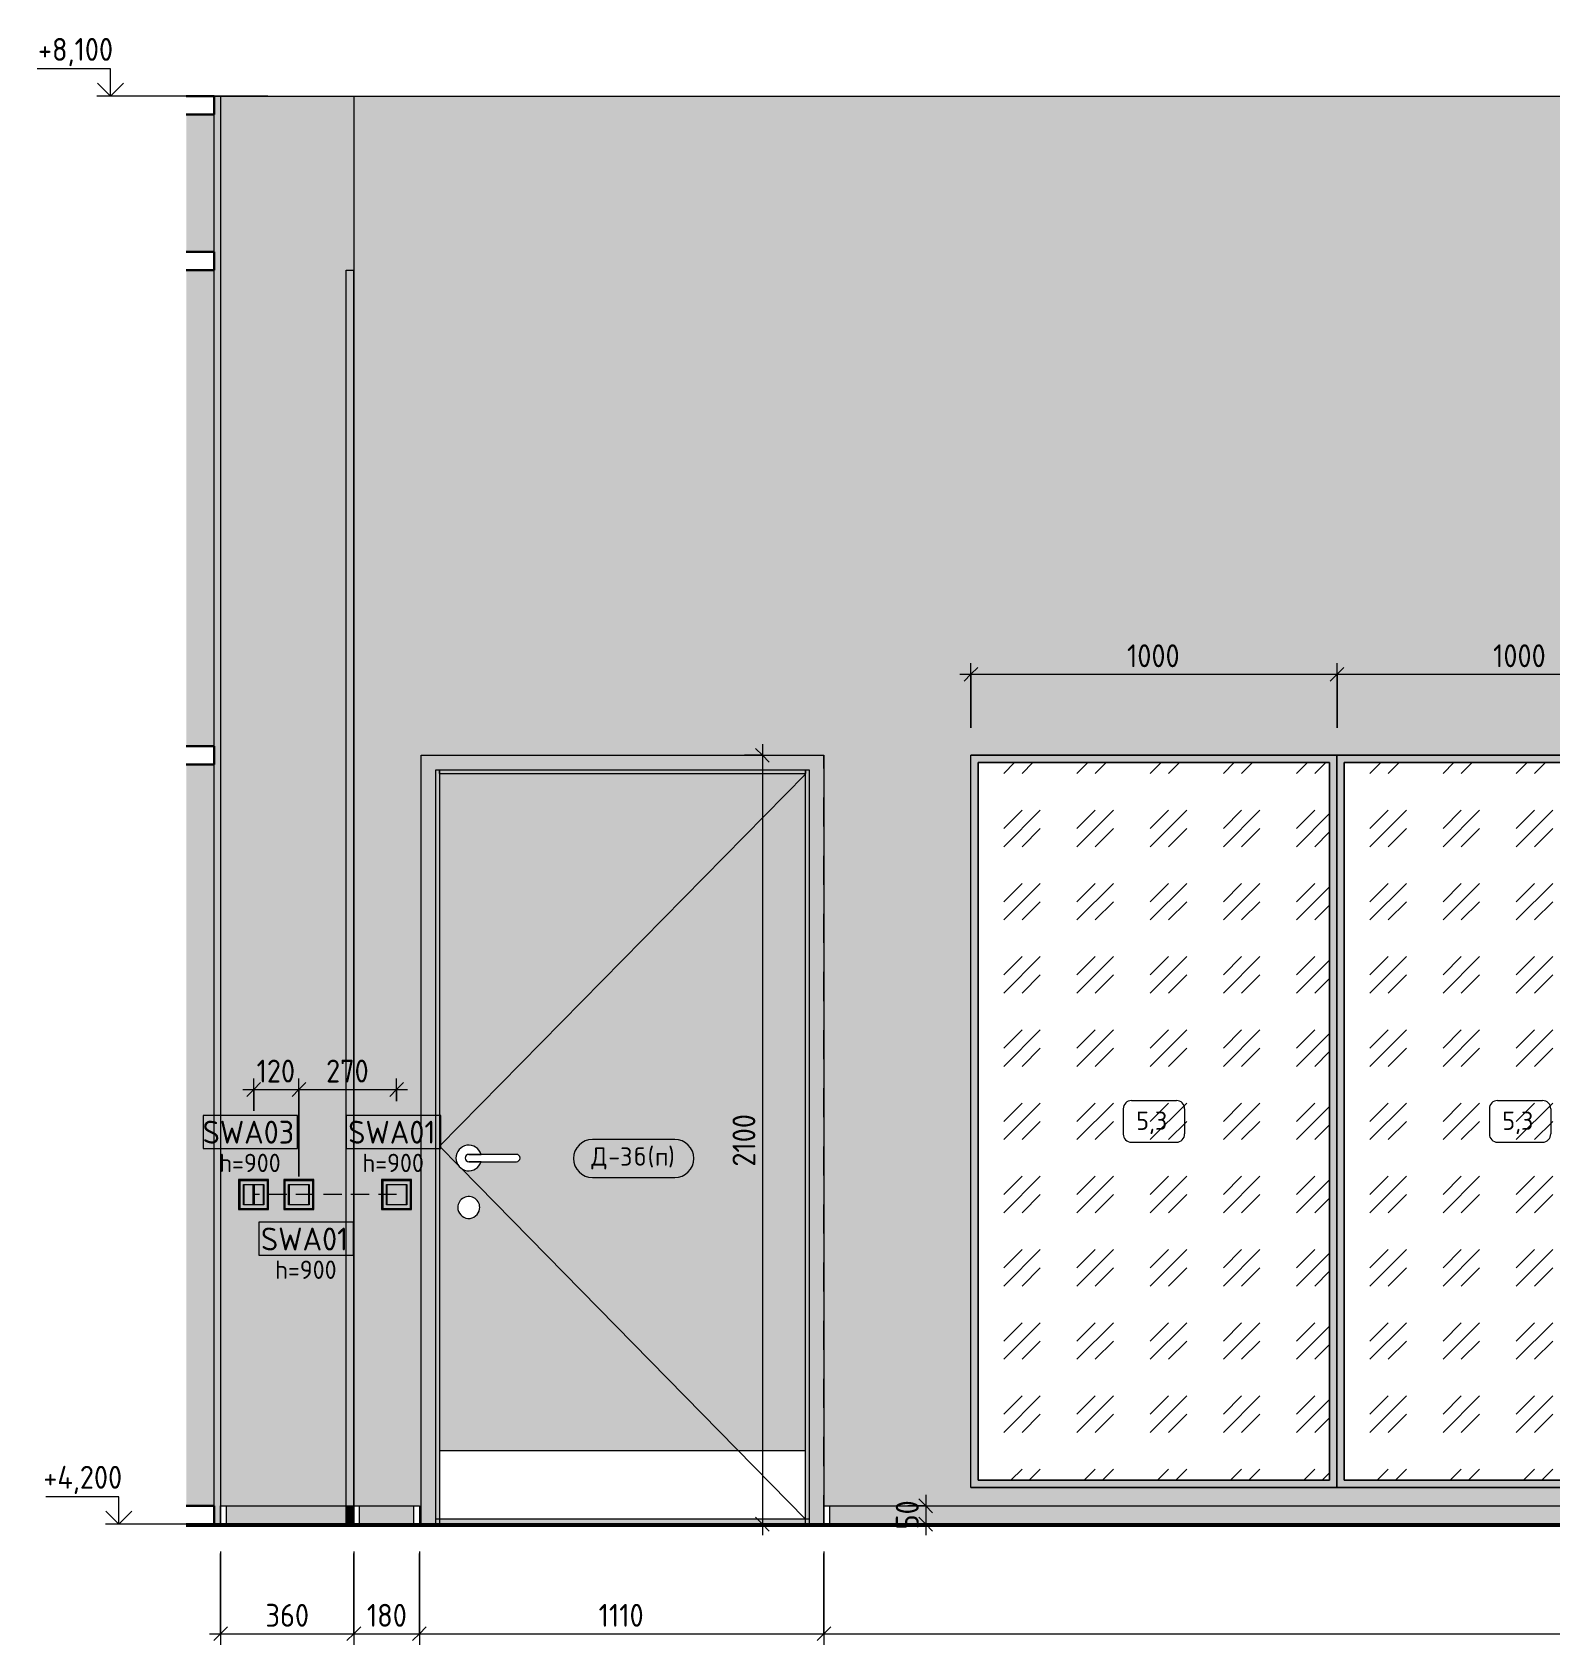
# Model space of a CAD drawing. Header units: millimetres. Extents: x 98018 to 155899, y -1987 to 21700.
# Drawn here: x 143512 to 147660, y 3871 to 8275 of the extents above; entities that cross this region are included whole.
import ezdxf

# ---------------------------------------------------------------- set-up
doc = ezdxf.new("R2010")
doc.units = ezdxf.units.MM
doc.linetypes.add('ADSK_Штрих_ш2 п1', pattern=[75, 50, -25])
doc.linetypes.add('Штрих', pattern=[158.75, 79.375, -79.375])
for name, color, linetype, lineweight in [('A-ANNO-DIMS', 7, 'Continuous', 9), ('A-ANNO-DIMS-25', 7, 'Continuous', 9), ('A-DOOR', 7, 'Continuous', 9), ('A-DOOR-3', 7, 'Штрих', 9), ('A-DOOR-FRAM-1', 7, 'Continuous', 9), ('A-DOOR-IDEN', 7, 'Continuous', 9), ('A-FLOR', 7, 'Continuous', 9), ('A-GENM', 7, 'Continuous', 9), ('A-GLAZ-CWMG', 7, 'Continuous', 9), ('A-GLAZ-CWMG-2', 7, 'Continuous', 30), ('A-WALL-PATT', 7, 'Continuous', 9), ('E-ELEC-FIXT-IDEN', 7, 'Continuous', 9), ('G-ANNO-DIMS', 7, 'Continuous', 9), ('G-ANNO-DIMS-1', 7, 'Continuous', 20), ('I-FURN', 7, 'Continuous', 9), ('I-FURN-IDEN', 7, 'Continuous', 9), ('I-WALL', 7, 'Continuous', 9), ('S-COLS', 7, 'Continuous', 9), ('Электрические приборы', 7, 'Continuous', 9)]:
    doc.layers.add(name, color=color, linetype=linetype, lineweight=lineweight)
for name, color, linetype, lineweight, true_color in [('A-DETL-1', 9, 'ADSK_Штрих_ш2 п1', 9, 0x808080), ('A-FLOR-FNSH-2', 7, 'Continuous', 30, 0x3c3c3c), ('I-FURN-11', 7, 'Continuous', 9, 0xa1a1a1), ('I-FURN-12', 7, 'Continuous', 9, 0x949494), ('I-FURN-13', 7, 'Continuous', 9, 0x757575), ('I-FURN-4', 7, 'Continuous', 9, 0xc0c0c0)]:
    doc.layers.add(name, color=color, linetype=linetype, lineweight=lineweight, true_color=true_color)
doc.layers.add('I-FURN-10', color=7, linetype='Continuous', lineweight=9, true_color=0x303030, transparency=0.7)
doc.layers.add('I-FURN-3', color=7, linetype='Continuous', lineweight=9, true_color=0xfbfbfb, transparency=0.7)
doc.styles.add('GOST Common_1', font='GOST_Common.ttf', dxfattribs={"height": 50})
doc.styles.add('GOST Common_3', font='GOST_Common.ttf', dxfattribs={"height": 62.5})
doc.styles.add('ISOCPEUR_1', font='isocpeur.ttf', dxfattribs={"width": 0.9, "height": 62.5})
doc.dimstyles.new('ISO-2_5_0_9К_БОЛЬШОЙ_1', dxfattribs={"dimscale": 304.8, "dimtxt": 62.248823, "dimasz": 0.123031, "dimexe": 0.098425, "dimexo": 0.246063, "dimgap": 0, "dimtad": 1, "dimdec": 0, "dimrnd": 10, "dimzin": 0, "dimdsep": 46, "dimtxsty": 'ISOCPEUR_1', "dimblk1": 'OBLIQUE', "dimblk2": 'OBLIQUE', "dimsah": 1, "dimcen": 0.09, "dimdle": 0.098425, "dimazin": 0, "dimtfac": 1, "dimtdec": 4, "dimtix": 1, "dimtmove": 0, "dimatfit": 3, "dimfxl": 1, "dimtvp": 1, "dimtolj": 1, "dimtzin": 0, "dimarcsym": 2})

# ---------------------------------------------------------------- blocks, each defined once
blk = doc.blocks.new('110_Дверь_СКБ_1Ст_Внутренняя1 - Д-3б_п_ 1100x2100h_много всего 2-32816779-Развертка 2_49-4')
at = {"layer": 'A-DOOR'}
h = blk.add_hatch(color=256, dxfattribs=at)
h.paths.add_polyline_path([(14155, 4400), (15155, 4400), (15155, 6250), (14155, 6250), (14155, 4438.6)])
h.paths.add_polyline_path([(14232.9, 5035.1), (14225.5, 5036.5), (14218.8, 5039.8), (14213, 5044.6), (14208.7, 5050.6), (14205.9, 5057.6), (14205, 5065), (14206, 5072.5), (14208.7, 5079.5), (14213.2, 5085.6), (14219.1, 5090.4), (14225.9, 5093.6), (14233.4, 5095), (14240.9, 5094.4), (14248.1, 5092), (14254.4, 5087.9), (14259.5, 5082.3), (14263, 5075.6), (14264.8, 5068.3), (14264.7, 5060.7), (14262.7, 5053.5), (14259, 5047), (14253.8, 5041.6), (14247.5, 5037.7), (14240.3, 5035.5)])
h.paths.add_polyline_path([(14234.5, 5165), (14225.5, 5166.3), (14217.2, 5169.9), (14210.1, 5175.4), (14204.6, 5182.7), (14201.2, 5191), (14200, 5200), (14201.2, 5209), (14204.6, 5217.3), (14210.1, 5224.6), (14217.2, 5230.1), (14225.5, 5233.7), (14235, 5234.9), (14243.5, 5234), (14251.9, 5230.7), (14259.2, 5225.3), (14264.9, 5218.3), (14268.5, 5210), (14365, 5210), (14367.6, 5209.7), (14370, 5208.7), (14372.1, 5207.1), (14373.7, 5205), (14374.7, 5202.6), (14375, 5200), (14374.7, 5197.4), (14373.7, 5195), (14372.1, 5192.9), (14370, 5191.3), (14367.6, 5190.3), (14365, 5190), (14268.5, 5190), (14264.9, 5181.7), (14259.2, 5174.7), (14251.9, 5169.3), (14243.5, 5166), (14235, 5165.1)])
at = {"layer": 'A-DOOR-FRAM-1'}
for points in [[(14105, 4200), (14145, 4200), (14145, 6260), (15165, 6260), (15165, 4200), (15205, 4200), (15205, 6300), (14105, 6300), (14105, 4205.5)], [(14155, 4200), (14155, 6260), (14145, 6260), (14145, 4200)], [(15050.9, 6250), (15155, 6250), (15155, 6260), (14155, 6260), (14155, 6250), (14423.9, 6250)], [(15165, 4200), (15165, 6260), (15155, 6260), (15155, 4200)], [(14240, 4200), (15155, 4200), (15155, 4214), (14155, 4214), (14155, 4200), (14183.7, 4200)]]:
    blk.add_hatch(color=256, dxfattribs=at).paths.add_polyline_path(points)
at = {"layer": 'A-DOOR'}
for p, q in [((15155, 6248.6), (14155, 5232)), ((14155, 5232), (14208.4, 5177.6)), ((14365, 5210), (14235, 5210)), ((14235, 5210), (14268.5, 5210)), ((14212.2, 5173.8), (15155, 4214)), ((14235, 5190), (14365, 5190)), ((14268.5, 5190), (14235, 5190)), ((15155, 4400), (14155, 4400))]:
    blk.add_line(p, q, dxfattribs=at)
for centre, radius, start, end in [((14235, 5200), 35, 16.6015, 180), ((14235, 5200), 35, 180, 343.3985), ((14235, 5200), 10, 90, 270), ((14235, 5200), 10, 90, 270), ((14365, 5200), 10, 270, 90), ((14235, 5065), 30, 351.8301, 180), ((14235, 5065), 30, 180, 351.8301)]:
    blk.add_arc(centre, radius, start, end, dxfattribs=at)
at = {"layer": 'A-DOOR-3'}
for p, q in [((14105, 6300), (15205, 6300)), ((14105, 4200), (14105, 6300)), ((14105, 6300), (15205, 6300)), ((14105, 4200), (14105, 6300)), ((15205, 4200), (15205, 6300)), ((15205, 4200), (15205, 6300))]:
    blk.add_line(p, q, dxfattribs=at)
at = {"layer": 'A-DOOR-FRAM-1'}
for p, q in [((14145, 4200), (14145, 6260)), ((14145, 6260), (15165, 6260)), ((14155, 6250), (14155, 6260)), ((14155, 6260), (14155, 4200)), ((15155, 6260), (15155, 6250)), ((15155, 4200), (15155, 6260)), ((15165, 6260), (15165, 4200)), ((14155, 6250), (15155, 6250)), ((15165, 4214), (14145, 4214))]:
    blk.add_line(p, q, dxfattribs=at)
blk = doc.blocks.new('Зеркало обычное - 5_3-32858950-Развертка 2_49-4')
at = {"layer": 'I-FURN'}
h = blk.add_hatch(dxfattribs=at)
h.set_pattern_fill('FP_25', color=256, style=0, pattern_type=2)
h.set_pattern_definition([(45, (16766.22, 4250), (-199.9995, 0), [141.421, -141.421]), (45, (16816.22, 4250), (-199.9995, 0), [70.711, -212.132]), (45, (16766.22, 4300), (-199.9995, 0), [70.711, -212.132])])
h.paths.add_polyline_path([(16345.7, 4320), (16586.6, 4320), (16586.6, 6280), (15626.6, 6280), (15626.6, 4320)])
at = {"layer": 'I-FURN-10'}
h = blk.add_hatch(color=256, dxfattribs=at)
h.paths.add_polyline_path([(15606.6, 4300), (16606.6, 4300), (16606.6, 6300), (15606.6, 6300), (15606.6, 4320)])
h.paths.add_polyline_path([(16345.7, 4320), (15626.6, 4320), (15626.6, 6280), (16586.6, 6280), (16586.6, 4320)])
at = {"layer": 'I-FURN-11'}
for p, q in [((16586.6, 6280), (15626.6, 6280)), ((15626.6, 4320), (15626.6, 6280)), ((16586.6, 6280), (15626.6, 6280)), ((15626.6, 6280), (15626.6, 4320)), ((16586.6, 6280), (16586.6, 4320)), ((16586.6, 4320), (16586.6, 6280)), ((15626.6, 4320), (16586.6, 4320)), ((15626.6, 4320), (16586.6, 4320))]:
    blk.add_line(p, q, dxfattribs=at)
at = {"layer": 'I-FURN-12'}
for p, q in [((16606.6, 6300), (15606.6, 6300)), ((15606.6, 4300), (15606.6, 6300)), ((15606.6, 4300), (16606.6, 4300))]:
    blk.add_line(p, q, dxfattribs=at)
at = {"layer": 'I-FURN-13'}
blk.add_line((16606.6, 6300), (16606.6, 4300), dxfattribs=at)
at = {"layer": 'I-FURN-4'}
for p, q in [((15606.6, 6300), (16606.6, 6300)), ((15606.6, 4300), (15606.6, 6300)), ((16606.6, 4300), (16606.6, 6300)), ((15626.6, 6280), (16586.6, 6280)), ((15626.6, 4320), (15626.6, 6280)), ((15626.6, 6280), (16586.6, 6280)), ((15626.6, 4320), (15626.6, 6280)), ((16586.6, 4320), (16586.6, 6280)), ((16586.6, 6280), (16586.6, 4320)), ((16586.6, 4320), (15626.6, 4320)), ((16586.6, 4320), (15626.6, 4320)), ((16606.6, 4300), (15606.6, 4300))]:
    blk.add_line(p, q, dxfattribs=at)
blk = doc.blocks.new('Зеркало обычное - 5_3-V61-Развертка 2_49-4')
at = {"layer": 'I-FURN'}
h = blk.add_hatch(dxfattribs=at)
h.set_pattern_fill('FP_26', color=256, style=0, pattern_type=2)
h.set_pattern_definition([(45, (17766.22, 4250), (-199.9995, 0), [141.421, -141.421]), (45, (17816.22, 4250), (-199.9995, 0), [70.711, -212.132]), (45, (17766.22, 4300), (-199.9995, 0), [70.711, -212.132])])
h.paths.add_polyline_path([(17306.6, 4320), (17586.6, 4320), (17586.6, 6280), (16626.6, 6280), (16626.6, 4320)])
at = {"layer": 'I-FURN-10'}
h = blk.add_hatch(color=256, dxfattribs=at)
h.paths.add_polyline_path([(17586.6, 4300), (17606.6, 4300), (17606.6, 6300), (16606.6, 6300), (16606.6, 4300), (17306.6, 4300)])
h.paths.add_polyline_path([(16626.6, 4320), (16626.6, 6280), (17586.6, 6280), (17586.6, 4320), (17306.6, 4320)])
at = {"layer": 'I-FURN-11'}
for p, q in [((17586.6, 6280), (16626.6, 6280)), ((16626.6, 4320), (16626.6, 6280)), ((17586.6, 6280), (16626.6, 6280)), ((16626.6, 6280), (16626.6, 4320)), ((17586.6, 6280), (17586.6, 4320)), ((17586.6, 4320), (17586.6, 6280)), ((16626.6, 4320), (17586.6, 4320)), ((16626.6, 4320), (17586.6, 4320))]:
    blk.add_line(p, q, dxfattribs=at)
at = {"layer": 'I-FURN-12'}
for p, q in [((17606.6, 6300), (16606.6, 6300)), ((16606.6, 4300), (17606.6, 4300))]:
    blk.add_line(p, q, dxfattribs=at)
at = {"layer": 'I-FURN-13'}
for p, q in [((16606.6, 4300), (16606.6, 6300)), ((17606.6, 6300), (17606.6, 4300))]:
    blk.add_line(p, q, dxfattribs=at)
at = {"layer": 'I-FURN-4'}
for p, q in [((16606.6, 6300), (17606.6, 6300)), ((16606.6, 4300), (16606.6, 6300)), ((17606.6, 4300), (17606.6, 6300)), ((16626.6, 6280), (17586.6, 6280)), ((16626.6, 4320), (16626.6, 6280)), ((16626.6, 6280), (17586.6, 6280)), ((16626.6, 4320), (16626.6, 6280)), ((17586.6, 4320), (17586.6, 6280)), ((17586.6, 6280), (17586.6, 4320)), ((17586.6, 4320), (16626.6, 4320)), ((17586.6, 4320), (16626.6, 4320)), ((17606.6, 4300), (16606.6, 4300))]:
    blk.add_line(p, q, dxfattribs=at)
blk = doc.blocks.new('Плинтус - Плинтус светлый _сад_-32863608-Развертка 2_49-4')
at = {"layer": 'A-GENM'}
blk.add_hatch(color=256, dxfattribs=at).paths.add_polyline_path([(13703.3, 4200), (13900, 4200), (13900, 4250), (13572, 4250), (13572, 4200)])
for p, q in [((13557, 4200), (13557, 4250)), ((13557, 4250), (13572, 4250)), ((13572, 4250), (13900, 4250)), ((13572, 4250), (13572, 4200)), ((13900, 4250), (13906, 4250)), ((13906, 4250), (13920, 4250)), ((13906, 4200), (13906, 4250)), ((13920, 4250), (13921, 4250)), ((13921, 4250), (13921, 4200)), ((13900, 4200), (13823.4, 4200)), ((13906, 4200), (13900, 4200)), ((13920, 4200), (13906, 4200)), ((13921, 4200), (13920, 4200))]:
    blk.add_line(p, q, dxfattribs=at)
blk = doc.blocks.new('Плинтус - Плинтус светлый _сад_-32863604-Развертка 2_49-4')
at = {"layer": 'A-GENM'}
for p, q in [((13921, 4200), (13921, 4250)), ((13921, 4250), (13936, 4250)), ((13936, 4250), (13936, 4200))]:
    blk.add_line(p, q, dxfattribs=at)
blk = doc.blocks.new('Плинтус - Плинтус светлый _сад_-32863606-Развертка 2_49-4')
at = {"layer": 'A-GENM'}
blk.add_hatch(color=256, dxfattribs=at).paths.add_polyline_path([(14080, 4200), (14085, 4200), (14085, 4250), (13936, 4250), (13936, 4200), (14063.6, 4200)])
for p, q in [((13936, 4250), (14085, 4250)), ((14085, 4250), (14100, 4250)), ((14085, 4200), (14085, 4250)), ((14100, 4250), (14100, 4200))]:
    blk.add_line(p, q, dxfattribs=at)
blk = doc.blocks.new('Плинтус - Плинтус светлый _сад_-32863602-Развертка 2_49-4')
at = {"layer": 'A-GENM'}
blk.add_hatch(color=256, dxfattribs=at).paths.add_polyline_path([(17770, 4200), (20739, 4200), (20739, 4250), (15220, 4250), (15220, 4200), (17751, 4200)])
for p, q in [((15205, 4200), (15205, 4250)), ((15205, 4250), (15220, 4250)), ((15220, 4250), (20739, 4250)), ((15220, 4250), (15220, 4200))]:
    blk.add_line(p, q, dxfattribs=at)
blk = doc.blocks.new('Switch1 - Svitch х1-27451173-Развертка 2_49-4')
at = {"layer": 'Электрические приборы'}
h = blk.add_hatch(color=256, dxfattribs=at)
h.paths.add_polyline_path([(14079, 5059), (14079, 5141), (13997, 5141), (13997, 5059), (14076, 5059)])
h.paths.add_polyline_path([(14010, 5060), (13998, 5060), (13998, 5140), (14078, 5140), (14078, 5060), (14011, 5060)])
h = blk.add_hatch(color=256, dxfattribs=at)
h.paths.add_polyline_path([(14076, 5062), (14076, 5138), (14000, 5138), (14000, 5062), (14066, 5062)])
h.paths.add_polyline_path([(14010, 5072), (14010, 5128), (14066, 5128), (14066, 5072), (14011, 5072)])
h.paths.add_polyline_path([(14063.6, 5073), (14065, 5073), (14065, 5127), (14011, 5127), (14011, 5073)])
for p, q in [((14079, 5141), (13997, 5141)), ((13997, 5141), (13997, 5059)), ((13998, 5060), (13998, 5140)), ((13998, 5140), (14078, 5140)), ((14076, 5138), (14000, 5138)), ((14000, 5138), (14000, 5062)), ((14010, 5072), (14010, 5128)), ((14010, 5128), (14066, 5128)), ((14065, 5127), (14011, 5127)), ((14011, 5127), (14011, 5073)), ((14065, 5073), (14065, 5127)), ((14066, 5128), (14066, 5072)), ((14076, 5062), (14076, 5138)), ((14078, 5140), (14078, 5060)), ((14079, 5059), (14079, 5141)), ((14066, 5072), (14010, 5072)), ((14011, 5073), (14065, 5073)), ((13997, 5059), (14079, 5059)), ((14078, 5060), (13998, 5060)), ((14000, 5062), (14076, 5062))]:
    blk.add_line(p, q, dxfattribs=at)
blk = doc.blocks.new('Switch1 - Svitch х2-27451159-Развертка 2_49-4')
at = {"layer": 'Электрические приборы'}
h = blk.add_hatch(color=256, dxfattribs=at)
h.paths.add_polyline_path([(13688.4, 5059), (13688.4, 5141), (13606.4, 5141), (13606.4, 5059), (13685.4, 5059)])
h.paths.add_polyline_path([(13674.4, 5060), (13607.4, 5060), (13607.4, 5140), (13687.4, 5140), (13687.4, 5060), (13675.4, 5060)])
h = blk.add_hatch(color=256, dxfattribs=at)
h.paths.add_polyline_path([(13620.4, 5062), (13685.4, 5062), (13619.4, 5072), (13619.4, 5128), (13685.4, 5138), (13609.4, 5138), (13609.4, 5062)])
h.paths.add_polyline_path([(13620.4, 5073), (13674.4, 5073), (13674.4, 5127), (13620.4, 5127)])
blk.add_hatch(color=256, dxfattribs=at).paths.add_polyline_path([(13685.4, 5062), (13685.4, 5138), (13620.4, 5128), (13675.4, 5128), (13675.4, 5072), (13620.4, 5071.8), (13675.4, 5063.5)])
for p, q in [((13688.4, 5141), (13606.4, 5141)), ((13606.4, 5141), (13606.4, 5059)), ((13607.4, 5060), (13607.4, 5140)), ((13607.4, 5140), (13687.4, 5140)), ((13685.4, 5138), (13609.4, 5138)), ((13609.4, 5138), (13609.4, 5062)), ((13685.4, 5138), (13609.4, 5138)), ((13609.4, 5138), (13609.4, 5062)), ((13619.4, 5072), (13619.4, 5128)), ((13619.4, 5128), (13675.4, 5128)), ((13619.4, 5072), (13619.4, 5128)), ((13619.4, 5128), (13675.4, 5128)), ((13646.4, 5127), (13620.4, 5127)), ((13620.4, 5127), (13620.4, 5073)), ((13674.4, 5127), (13620.4, 5127)), ((13620.4, 5127), (13620.4, 5073)), ((13646.4, 5073), (13646.4, 5127)), ((13648.4, 5127), (13648.4, 5073)), ((13674.4, 5127), (13648.4, 5127)), ((13674.4, 5073), (13674.4, 5127)), ((13674.4, 5073), (13674.4, 5127)), ((13675.4, 5128), (13675.4, 5072)), ((13675.4, 5128), (13675.4, 5072)), ((13685.4, 5062), (13685.4, 5138)), ((13685.4, 5062), (13685.4, 5138)), ((13687.4, 5140), (13687.4, 5060)), ((13688.4, 5059), (13688.4, 5141)), ((13675.4, 5072), (13619.4, 5072)), ((13675.4, 5072), (13619.4, 5072)), ((13620.4, 5073), (13646.4, 5073)), ((13620.4, 5073), (13674.4, 5073)), ((13648.4, 5073), (13674.4, 5073)), ((13606.4, 5059), (13688.4, 5059)), ((13687.4, 5060), (13607.4, 5060)), ((13609.4, 5062), (13685.4, 5062)), ((13609.4, 5062), (13685.4, 5062))]:
    blk.add_line(p, q, dxfattribs=at)
blk = doc.blocks.new('Мебель_универсальная - Штора-32477110-Развертка 2_49-4')
at = {"layer": 'I-FURN-3'}
for points in [[(13920, 4250), (13920, 7625), (13900, 7625), (13900, 4250), (13906, 4250)], [(13906, 4200), (13906, 4250), (13900, 4250), (13900, 4200)], [(13920, 4200), (13920, 4250), (13906, 4250), (13906, 4200)]]:
    blk.add_hatch(color=256, dxfattribs=at).paths.add_polyline_path(points)
at = {"layer": 'I-FURN-4'}
for p, q in [((13900, 7625), (13920, 7625)), ((13900, 4200), (13900, 7625)), ((13920, 7625), (13920, 4200)), ((13920, 4200), (13900, 4200))]:
    blk.add_line(p, q, dxfattribs=at)
blk = doc.blocks.new('Прямоугольный импост - Импост структурный с накладкой - 160мм Темный-32426299-Развертка 2_49-4')
at = {"layer": 'A-GLAZ-CWMG'}
blk.add_hatch(color=256, dxfattribs=at).paths.add_polyline_path([(13540, 7675), (13540, 8050), (13463.1, 8050), (13463.1, 7675)])
blk.add_line((13540, 7675), (13540, 8050), dxfattribs=at)
blk = doc.blocks.new('Прямоугольный импост - Импост структурный с накладкой - 160мм Темный-30755595-Развертка 2_49-4')
at = {"layer": 'A-GLAZ-CWMG'}
blk.add_hatch(color=256, dxfattribs=at).paths.add_polyline_path([(13540, 4250), (13540, 6275), (13463.1, 6275), (13463.1, 4250)])
blk.add_line((13540, 4250), (13540, 6275), dxfattribs=at)
blk = doc.blocks.new('Прямоугольный импост - Импост структурный с накладкой - 160мм Темный-32426408-Развертка 2_49-4')
at = {"layer": 'A-GLAZ-CWMG'}
blk.add_hatch(color=256, dxfattribs=at).paths.add_polyline_path([(13463.1, 6325), (13540, 6325), (13540, 7625), (13463.1, 7625), (13463.1, 6635.6)])
blk.add_line((13540, 6325), (13540, 7625), dxfattribs=at)
blk = doc.blocks.new('Прямоугольный импост - Импост структурный с накладкой - 160мм Темный-32427024-Развертка 2_49-4')
at = {"layer": 'A-GLAZ-CWMG-2'}
for p, q in [((13540, 7675), (13463.1, 7675)), ((13540, 7625), (13540, 7675)), ((13463.1, 7625), (13540, 7625))]:
    blk.add_line(p, q, dxfattribs=at)
blk = doc.blocks.new('Прямоугольный импост - Импост структурный с накладкой - 160мм Темный-32427025-Развертка 2_49-4')
at = {"layer": 'A-GLAZ-CWMG-2'}
for p, q in [((13540, 4250), (13463.1, 4250)), ((13540, 4200), (13540, 4250)), ((13463.1, 4200), (13540, 4200))]:
    blk.add_line(p, q, dxfattribs=at)
blk = doc.blocks.new('Прямоугольный импост - Импост структурный с накладкой - 160мм Темный-32427026-Развертка 2_49-4')
at = {"layer": 'A-GLAZ-CWMG-2'}
for p, q in [((13540, 8100), (13463.1, 8100)), ((13540, 8050), (13540, 8100)), ((13463.1, 8050), (13540, 8050))]:
    blk.add_line(p, q, dxfattribs=at)
blk = doc.blocks.new('Высотные отметки - Стрелка_Верх-17668718-Развертка 2_49-4')
at = {"layer": 'G-ANNO-DIMS'}
for p, q in [((13256.5, 8175), (13056.5, 8175)), ((13256.5, 8100), (13256.5, 8175)), ((13294.5, 8100), (13219.5, 8100))]:
    blk.add_line(p, q, dxfattribs=at)
at = {"layer": 'G-ANNO-DIMS-1'}
for q in [(13221.2, 8135.4), (13291.9, 8135.4)]:
    blk.add_line((13256.5, 8100), q, dxfattribs=at)
blk = doc.blocks.new('DIMBLOCK40-Развертка 2_49-4')
at = {"layer": 'A-ANNO-DIMS-25'}
for p, q in [((144026.8, 4125), (144026.8, 3870.6)), ((144026.8, 3900.6), (144026.8, 4120)), ((144390.8, 4125), (144390.8, 3870.6)), ((144390.8, 3900.6), (144390.8, 4120)), ((143996.8, 3900.6), (144390.8, 3900.6))]:
    blk.add_line(p, q, dxfattribs=at)
at = {"layer": 'A-ANNO-DIMS-25', "lineweight": 20}
for p, q in [((144026.8, 3900.6), (144008.1, 3881.8)), ((144026.8, 3900.6), (144045.6, 3919.3)), ((144390.8, 3900.6), (144372.1, 3881.8)), ((144390.8, 3900.6), (144409.6, 3919.3))]:
    blk.add_line(p, q, dxfattribs=at)
at = {"layer": 'A-ANNO-DIMS-25', "color": 0, "insert": (144149.6, 3982.2), "char_height": 62.5, "width": 142.215, "attachment_point": 1, "line_spacing_factor": 1.149209, "style": 'ISOCPEUR_1'}
blk.add_mtext('360', dxfattribs=at)
blk = doc.blocks.new('_Oblique')
at = {"color": 0, "linetype": 'ByBlock', "lineweight": -2}
blk.add_line((-0.5, -0.5), (0.5, 0.5), dxfattribs=at)
blk = doc.blocks.new('DIMBLOCK41-Развертка 2_49-4')
at = {"layer": 'A-ANNO-DIMS-25'}
for p, q in [((144390.8, 4125), (144390.8, 3870.6)), ((144390.8, 3900.6), (144390.8, 4120)), ((144569.8, 4125), (144569.8, 3870.6)), ((144569.8, 3900.6), (144569.8, 4120)), ((144390.8, 3900.6), (144569.8, 3900.6))]:
    blk.add_line(p, q, dxfattribs=at)
at = {"layer": 'A-ANNO-DIMS-25', "lineweight": 20}
for p, q in [((144390.8, 3900.6), (144372.1, 3881.8)), ((144390.8, 3900.6), (144409.6, 3919.3)), ((144569.8, 3900.6), (144551.1, 3881.8)), ((144569.8, 3900.6), (144588.6, 3919.3))]:
    blk.add_line(p, q, dxfattribs=at)
at = {"layer": 'A-ANNO-DIMS-25', "color": 0, "insert": (144426.5, 3982.2), "char_height": 62.5, "width": 129.286, "attachment_point": 1, "line_spacing_factor": 1.149209, "style": 'ISOCPEUR_1'}
blk.add_mtext('180', dxfattribs=at)
blk = doc.blocks.new('DIMBLOCK42-Развертка 2_49-4')
at = {"layer": 'A-ANNO-DIMS-25'}
for p, q in [((144569.8, 4125), (144569.8, 3870.6)), ((144569.8, 3900.6), (144569.8, 4120)), ((145674.8, 4125), (145674.8, 3870.6)), ((145674.8, 3900.6), (145674.8, 4120)), ((144569.8, 3900.6), (145674.8, 3900.6))]:
    blk.add_line(p, q, dxfattribs=at)
at = {"layer": 'A-ANNO-DIMS-25', "lineweight": 20}
for p, q in [((144569.8, 3900.6), (144551.1, 3881.8)), ((144569.8, 3900.6), (144588.6, 3919.3)), ((145674.8, 3900.6), (145656.1, 3881.8)), ((145674.8, 3900.6), (145693.6, 3919.3))]:
    blk.add_line(p, q, dxfattribs=at)
at = {"layer": 'A-ANNO-DIMS-25', "color": 0, "insert": (145059.5, 3982.2), "char_height": 62.5, "width": 150.834, "attachment_point": 1, "line_spacing_factor": 1.149209, "style": 'ISOCPEUR_1'}
blk.add_mtext('1110', dxfattribs=at)
blk = doc.blocks.new('DIMBLOCK43-Развертка 2_49-4')
at = {"layer": 'A-ANNO-DIMS-25'}
for p, q in [((145674.8, 4125), (145674.8, 3870.6)), ((145674.8, 3900.6), (145674.8, 4120)), ((151599.8, 4125), (151599.8, 3870.6)), ((151599.8, 3900.6), (151599.8, 4120)), ((145674.8, 3900.6), (151629.8, 3900.6))]:
    blk.add_line(p, q, dxfattribs=at)
at = {"layer": 'A-ANNO-DIMS-25', "lineweight": 20}
for p, q in [((145674.8, 3900.6), (145656.1, 3881.8)), ((145674.8, 3900.6), (145693.6, 3919.3)), ((151599.8, 3900.6), (151581.1, 3881.8)), ((151599.8, 3900.6), (151618.6, 3919.3))]:
    blk.add_line(p, q, dxfattribs=at)
at = {"layer": 'A-ANNO-DIMS-25', "color": 0, "insert": (148558.3, 3982.2), "char_height": 62.5, "width": 189.619, "attachment_point": 1, "line_spacing_factor": 1.149209, "style": 'ISOCPEUR_1'}
blk.add_mtext('5930', dxfattribs=at)
blk = doc.blocks.new('DIMBLOCK44-Развертка 2_49-4')
at = {"layer": 'A-ANNO-DIMS-25'}
for p, q in [((146046.5, 6521.4), (147076.5, 6521.4)), ((146076.5, 6375), (146076.5, 6551.4)), ((146076.5, 6521.4), (146076.5, 6375)), ((147076.5, 6375), (147076.5, 6551.4)), ((147076.5, 6521.4), (147076.5, 6375))]:
    blk.add_line(p, q, dxfattribs=at)
at = {"layer": 'A-ANNO-DIMS-25', "lineweight": 20}
for p, q in [((146076.5, 6521.4), (146057.7, 6502.6)), ((146076.5, 6521.4), (146095.2, 6540.1)), ((147076.5, 6521.4), (147057.7, 6502.6)), ((147076.5, 6521.4), (147095.2, 6540.1))]:
    blk.add_line(p, q, dxfattribs=at)
at = {"layer": 'A-ANNO-DIMS-25', "color": 0, "insert": (146502.8, 6603), "char_height": 62.5, "width": 176.691, "attachment_point": 1, "line_spacing_factor": 1.149209, "style": 'ISOCPEUR_1'}
blk.add_mtext('1000', dxfattribs=at)
blk = doc.blocks.new('DIMBLOCK45-Развертка 2_49-4')
at = {"layer": 'A-ANNO-DIMS-25', "lineweight": 20}
for p, q in [((147076.5, 6521.4), (147057.7, 6502.6)), ((147076.5, 6521.4), (147095.2, 6540.1)), ((148076.5, 6521.4), (148057.7, 6502.6)), ((148076.5, 6521.4), (148095.2, 6540.1))]:
    blk.add_line(p, q, dxfattribs=at)
at = {"layer": 'A-ANNO-DIMS-25'}
for p, q in [((147076.5, 6375), (147076.5, 6551.4)), ((147076.5, 6521.4), (148076.5, 6521.4)), ((147076.5, 6521.4), (147076.5, 6375)), ((148076.5, 6375), (148076.5, 6551.4)), ((148076.5, 6521.4), (148076.5, 6375))]:
    blk.add_line(p, q, dxfattribs=at)
at = {"layer": 'A-ANNO-DIMS-25', "color": 0, "insert": (147502.8, 6603), "char_height": 62.5, "width": 176.691, "attachment_point": 1, "line_spacing_factor": 1.149209, "style": 'ISOCPEUR_1'}
blk.add_mtext('1000', dxfattribs=at)
blk = doc.blocks.new('DIMBLOCK50-Развертка 2_49-4')
at = {"layer": 'A-ANNO-DIMS-25'}
for p, q in [((145953, 4280), (145953, 4170)), ((145904.5, 4250), (145983, 4250)), ((145953, 4250), (145904.5, 4250)), ((145904.5, 4200), (145983, 4200)), ((145953, 4200), (145904.5, 4200))]:
    blk.add_line(p, q, dxfattribs=at)
at = {"layer": 'A-ANNO-DIMS-25', "lineweight": 20}
for p, q in [((145953, 4250), (145934.2, 4268.7)), ((145953, 4250), (145971.7, 4231.2)), ((145953, 4200), (145934.2, 4218.7)), ((145953, 4200), (145971.7, 4181.2))]:
    blk.add_line(p, q, dxfattribs=at)
at = {"layer": 'A-ANNO-DIMS-25', "color": 0, "insert": (145871.3, 4185.5), "char_height": 62.5, "width": 94.81, "attachment_point": 1, "rotation": 90, "line_spacing_factor": 1.149209, "style": 'ISOCPEUR_1'}
blk.add_mtext('50', dxfattribs=at)
blk = doc.blocks.new('DIMBLOCK51-Развертка 2_49-4')
at = {"layer": 'A-ANNO-DIMS-25'}
for p, q in [((145458.3, 6300), (145536.8, 6300)), ((145506.8, 6300), (145458.3, 6300)), ((145506.8, 6330), (145506.8, 4170)), ((145458.3, 4200), (145536.8, 4200)), ((145506.8, 4200), (145458.3, 4200))]:
    blk.add_line(p, q, dxfattribs=at)
at = {"layer": 'A-ANNO-DIMS-25', "lineweight": 20}
for p, q in [((145506.8, 6300), (145488.1, 6318.7)), ((145506.8, 6300), (145525.6, 6281.2)), ((145506.8, 4200), (145488.1, 4218.7)), ((145506.8, 4200), (145525.6, 4181.2))]:
    blk.add_line(p, q, dxfattribs=at)
at = {"layer": 'A-ANNO-DIMS-25', "color": 0, "insert": (145425.2, 5176.4), "char_height": 62.5, "width": 176.691, "attachment_point": 1, "rotation": 90, "line_spacing_factor": 1.149209, "style": 'ISOCPEUR_1'}
blk.add_mtext('2100', dxfattribs=at)
blk = doc.blocks.new('М_силовых электроприборов_РАЗВЕРТКИ - Типоразмер_примечание-27444908-Развертка 2_49-4')
at = {"layer": 'E-ELEC-FIXT-IDEN'}
for p, q in [((13767.5, 5316.3), (13509.2, 5316.3)), ((13509.2, 5316.3), (13509.2, 5226.3)), ((13767.5, 5226.3), (13767.5, 5316.3)), ((13509.2, 5226.3), (13767.5, 5226.3))]:
    blk.add_line(p, q, dxfattribs=at)
blk = doc.blocks.new('М_двери - Типоразмер_рамка-25223575-Развертка 2_49-4')
at = {"layer": 'A-DOOR-IDEN'}
for p, q in [((14797.8, 5250.7), (14572.9, 5250.7)), ((14572.9, 5146.7), (14797.8, 5146.7))]:
    blk.add_line(p, q, dxfattribs=at)
for centre, start, end in [((14572.9, 5198.7), 90, 270), ((14797.8, 5198.7), 270, 90)]:
    blk.add_arc(centre, 52, start, end, dxfattribs=at)
blk = doc.blocks.new('DIMBLOCK52-Развертка 2_49-4')
at = {"layer": 'A-ANNO-DIMS-25'}
for p, q in [((144087.3, 5387), (144240.8, 5387)), ((144117.3, 5329.1), (144117.3, 5417)), ((144117.3, 5387), (144117.3, 5329.1)), ((144240.8, 5149.7), (144240.8, 5417)), ((144240.8, 5387), (144240.8, 5149.7))]:
    blk.add_line(p, q, dxfattribs=at)
at = {"layer": 'A-ANNO-DIMS-25', "lineweight": 20}
for p, q in [((144117.3, 5387), (144098.5, 5368.3)), ((144117.3, 5387), (144136, 5405.8)), ((144240.8, 5387), (144222.1, 5368.3)), ((144240.8, 5387), (144259.6, 5405.8))]:
    blk.add_line(p, q, dxfattribs=at)
at = {"layer": 'A-ANNO-DIMS-25', "color": 0, "insert": (144125.2, 5468.7), "char_height": 62.5, "width": 129.286, "attachment_point": 1, "line_spacing_factor": 1.149209, "style": 'ISOCPEUR_1'}
blk.add_mtext('120', dxfattribs=at)
blk = doc.blocks.new('DIMBLOCK53-Развертка 2_49-4')
at = {"layer": 'A-ANNO-DIMS-25', "lineweight": 20}
for p, q in [((144240.8, 5387), (144222.1, 5368.3)), ((144240.8, 5387), (144259.6, 5405.8)), ((144507.8, 5387), (144489.1, 5368.3)), ((144507.8, 5387), (144526.6, 5405.8))]:
    blk.add_line(p, q, dxfattribs=at)
at = {"layer": 'A-ANNO-DIMS-25'}
for p, q in [((144240.8, 5149.7), (144240.8, 5417)), ((144240.8, 5387), (144537.8, 5387)), ((144240.8, 5387), (144240.8, 5149.7)), ((144507.8, 5355.2), (144507.8, 5417)), ((144507.8, 5387), (144507.8, 5355.2))]:
    blk.add_line(p, q, dxfattribs=at)
at = {"layer": 'A-ANNO-DIMS-25', "color": 0, "insert": (144315.1, 5468.7), "char_height": 62.5, "width": 142.215, "attachment_point": 1, "line_spacing_factor": 1.149209, "style": 'ISOCPEUR_1'}
blk.add_mtext('270', dxfattribs=at)
blk = doc.blocks.new('Марка_Мебель - В прямоуг_Balcon_Марка-25523697-Развертка 2_49-4')
at = {"layer": 'I-FURN-IDEN'}
for p, q in [((16022.8, 5334.4), (16022.8, 5265.4)), ((16045.3, 5356.9), (16168, 5356.9)), ((16190.5, 5334.4), (16190.5, 5265.6)), ((16045.1, 5243.1), (16168, 5243.1))]:
    blk.add_line(p, q, dxfattribs=at)
for centre, radius, start, end in [((16045.3, 5334.4), 22.5, 90, 180), ((16168, 5334.4), 22.5, 0, 90), ((16045.1, 5265.4), 22.3, 180, 270), ((16168, 5265.6), 22.5, 270, 0)]:
    blk.add_arc(centre, radius, start, end, dxfattribs=at)

msp = doc.modelspace()

# ---------------------------------------------------------------- hatches: boundary and pattern name
at = {"layer": 'A-WALL-PATT'}
h = msp.add_hatch(color=256, dxfattribs=at)
h.paths.add_polyline_path([(144041.8, 4250), (144369.8, 4250), (144369.8, 7625), (144389.8, 7625), (144389.8, 8100), (144026.8, 8100), (144026.8, 4250)])
h.paths.add_polyline_path([(144157.3, 5059), (144076.3, 5059), (144076.3, 5141), (144158.3, 5141), (144158.3, 5059)])
h.paths.add_polyline_path([(144280.8, 5059), (144199.8, 5059), (144199.8, 5141), (144281.8, 5141), (144281.8, 5059)])
h.paths.add_polyline_path([(144213.8, 5060), (144280.8, 5060), (144280.8, 5140), (144200.8, 5140), (144200.8, 5060), (144212.8, 5060)])
h.paths.add_polyline_path([(144077.3, 5060), (144157.3, 5060), (144157.3, 5140), (144077.3, 5140), (144077.3, 5062)])
h.paths.add_polyline_path([(144213.8, 5062), (144202.8, 5062), (144202.8, 5138), (144278.8, 5138), (144278.8, 5062), (144267.8, 5062)])
h.paths.add_polyline_path([(144145.3, 5062), (144079.3, 5062), (144079.3, 5138), (144155.3, 5138), (144155.3, 5062)])
h.paths.add_polyline_path([(144267.8, 5072), (144268.8, 5072), (144268.8, 5128), (144212.8, 5128), (144212.8, 5072), (144213.8, 5072)])
h.paths.add_polyline_path([(144116.3, 5072), (144145.3, 5072), (144145.3, 5128), (144089.3, 5128), (144089.3, 5072), (144090.3, 5072)])
h.paths.add_polyline_path([(144144.3, 5073), (144090.3, 5073), (144090.3, 5127), (144144.3, 5127)])
h.paths.add_polyline_path([(144267.8, 5073), (144213.8, 5073), (144213.8, 5127), (144267.8, 5127)])
msp.add_hatch(color=256, dxfattribs=at).paths.add_polyline_path([(144390.8, 4250), (144390.8, 8100), (144389.8, 8100), (144389.8, 4250)])
h = msp.add_hatch(color=256, dxfattribs=at)
h.paths.add_polyline_path([(144569.8, 4200), (144574.8, 4200), (144574.8, 6300), (145674.8, 6300), (145674.8, 4250), (151223.8, 4250), (151223.8, 8100), (144390.8, 8100), (144390.8, 4250), (144569.8, 4250)])
h.paths.add_polyline_path([(146096.5, 4300), (146076.5, 4300), (146076.5, 6300), (151075.5, 6300), (151075.5, 4300), (146815.5, 4300)])
h.paths.add_polyline_path([(144547.8, 5059), (144466.8, 5059), (144466.8, 5141), (144548.8, 5141), (144548.8, 5059)])
h.paths.add_polyline_path([(144480.8, 5060), (144547.8, 5060), (144547.8, 5140), (144467.8, 5140), (144467.8, 5060), (144479.8, 5060)])
h.paths.add_polyline_path([(144480.8, 5062), (144469.8, 5062), (144469.8, 5138), (144545.8, 5138), (144545.8, 5062), (144533.5, 5062)])
h.paths.add_polyline_path([(144479.8, 5072), (144535.8, 5072), (144535.8, 5128), (144479.8, 5128), (144479.8, 5073)])
h.paths.add_polyline_path([(144480.8, 5073), (144480.8, 5127), (144534.8, 5127), (144534.8, 5073), (144533.5, 5073)])
at = {"layer": 'S-COLS'}
msp.add_hatch(color=256, dxfattribs=at).paths.add_polyline_path([(144009.8, 4200), (144026.8, 4200), (144026.8, 8100), (144009.8, 8100), (144009.8, 4210)])

# ---------------------------------------------------------------- linework, layer by layer
at = {"layer": 'A-DETL-1'}
msp.add_line((144507.8, 5100), (144117.3, 5100), dxfattribs=at)
at = {"layer": 'A-FLOR'}
msp.add_line((143932.9, 8100), (151620, 8100), dxfattribs=at)
at = {"layer": 'A-FLOR-FNSH-2'}
for p, q in [((151599.8, 4200), (143932.9, 4200)), ((143932.9, 4195), (151619.8, 4195))]:
    msp.add_line(p, q, dxfattribs=at)
at = {"layer": 'G-ANNO-DIMS'}
for p, q in [((143729.1, 8100), (143726.4, 8100)), ((144155.9, 8100), (143729.1, 8100)), ((144110.8, 4200), (143749.2, 4200))]:
    msp.add_line(p, q, dxfattribs=at)
at = {"layer": 'I-WALL'}
for p, q in [((144026.8, 8100), (144026.8, 4200)), ((144390.8, 8100), (144390.8, 4200)), ((144574.8, 4200), (144574.8, 6300)), ((144574.8, 6300), (145674.8, 6300)), ((145674.8, 6300), (145674.8, 4200))]:
    msp.add_line(p, q, dxfattribs=at)

# ---------------------------------------------------------------- block references
at = {"layer": 'A-DOOR'}
msp.add_blockref('110_Дверь_СКБ_1Ст_Внутренняя1 - Д-3б_п_ 1100x2100h_много всего 2-32816779-Развертка 2_49-4', (130469.8, 0), dxfattribs=at)
at = {"layer": 'A-DOOR-IDEN'}
msp.add_blockref('М_двери - Типоразмер_рамка-25223575-Развертка 2_49-4', (130469.8, 0), dxfattribs=at)
at = {"layer": 'A-GENM'}
for name in ['Плинтус - Плинтус светлый _сад_-32863608-Развертка 2_49-4', 'Плинтус - Плинтус светлый _сад_-32863604-Развертка 2_49-4', 'Плинтус - Плинтус светлый _сад_-32863606-Развертка 2_49-4', 'Плинтус - Плинтус светлый _сад_-32863602-Развертка 2_49-4']:
    msp.add_blockref(name, (130469.8, 0), dxfattribs=at)
at = {"layer": 'A-GLAZ-CWMG'}
for name, p in [('Прямоугольный импост - Импост структурный с накладкой - 160мм Темный-32427026-Развертка 2_49-4', (130469.8, 0)), ('Прямоугольный импост - Импост структурный с накладкой - 160мм Темный-32426299-Развертка 2_49-4', (130469.8, 0)), ('Прямоугольный импост - Импост структурный с накладкой - 160мм Темный-32427024-Развертка 2_49-4', (130469.8, 0)), ('Прямоугольный импост - Импост структурный с накладкой - 160мм Темный-32426408-Развертка 2_49-4', (130469.8, 0)), ('Прямоугольный импост - Импост структурный с накладкой - 160мм Темный-32427024-Развертка 2_49-4', (130469.8, -1350)), ('Прямоугольный импост - Импост структурный с накладкой - 160мм Темный-30755595-Развертка 2_49-4', (130469.8, 0)), ('Прямоугольный импост - Импост структурный с накладкой - 160мм Темный-32427025-Развертка 2_49-4', (130469.8, 0))]:
    msp.add_blockref(name, p, dxfattribs=at)
at = {"layer": 'E-ELEC-FIXT-IDEN'}
for p in [(130469.8, 0), (130861, 0), (130622.6, -291.8)]:
    msp.add_blockref('М_силовых электроприборов_РАЗВЕРТКИ - Типоразмер_примечание-27444908-Развертка 2_49-4', p, dxfattribs=at)
at = {"layer": 'G-ANNO-DIMS'}
for p in [(130469.8, 0), (130492.6, -3900)]:
    msp.add_blockref('Высотные отметки - Стрелка_Верх-17668718-Развертка 2_49-4', p, dxfattribs=at)
at = {"layer": 'I-FURN-4'}
for name in ['Мебель_универсальная - Штора-32477110-Развертка 2_49-4', 'Зеркало обычное - 5_3-32858950-Развертка 2_49-4', 'Зеркало обычное - 5_3-V61-Развертка 2_49-4']:
    msp.add_blockref(name, (130469.8, 0), dxfattribs=at)
at = {"layer": 'I-FURN-IDEN'}
for p in [(130469.8, 0), (131469.8, 0)]:
    msp.add_blockref('Марка_Мебель - В прямоуг_Balcon_Марка-25523697-Развертка 2_49-4', p, dxfattribs=at)
at = {"layer": 'Электрические приборы'}
for name, p in [('Switch1 - Svitch х2-27451159-Развертка 2_49-4', (130469.8, 0)), ('Switch1 - Svitch х1-27451173-Развертка 2_49-4', (130202.8, 0)), ('Switch1 - Svitch х1-27451173-Развертка 2_49-4', (130469.8, 0))]:
    msp.add_blockref(name, p, dxfattribs=at)

# ---------------------------------------------------------------- texts
at = {"layer": 'A-DOOR-IDEN', "char_height": 50, "attachment_point": 1, "style": 'GOST Common_1'}
for s, insert, width in [('\\fGOST Common|b0|i0|c204|p34|;Д', (145039.6, 5229), 56.118), ('-3', (145085.9, 5229), 86.181), ('\\fGOST Common|b0|i0|c204|p34|;б', (145157, 5229), 44.093), ('\\fGOST Common|b0|i0|c204|p34|;(', (145193.4, 5229), 24.051), ('\\fGOST Common|b0|i0|c204|p34|;п', (145213.3, 5229), 44.093), ('\\fGOST Common|b0|i0|c204|p34|;)', (145249.6, 5229), 24.051)]:
    msp.add_mtext(s, dxfattribs=dict(at, insert=insert, width=width))
at = {"layer": 'E-ELEC-FIXT-IDEN', "attachment_point": 1}
for s, insert, char_height, width, style in [('SWA03', (143977.7, 5301.8), 62.5, 320.675, 'GOST Common_3'), ('SWA01', (144375.5, 5301.8), 62.5, 304.641, 'GOST Common_3'), ('h=900', (144023, 5211.6), 50, 220.464, 'GOST Common_1'), ('h=900', (144414.1, 5211.6), 50, 220.464, 'GOST Common_1'), ('SWA01', (144137.1, 5010), 62.5, 304.641, 'GOST Common_3'), ('h=900', (144175.7, 4919.8), 50, 220.464, 'GOST Common_1')]:
    msp.add_mtext(s, dxfattribs=dict(at, insert=insert, char_height=char_height, width=width, style=style))
at = {"layer": 'I-FURN-IDEN', "char_height": 50, "width": 108.228, "attachment_point": 1, "style": 'GOST Common_1'}
for insert in [(146528.1, 5326.8), (147528.1, 5326.8)]:
    msp.add_mtext('5,3', dxfattribs=dict(at, insert=insert))

# ---------------------------------------------------------------- dimensions: what is measured, and where the dimension line sits
at = {"layer": 'A-ANNO-DIMS'}
for base, p1, p2, override, picture, middle in [((147076.5, 6521.4), (146076.5, 6300), (147076.5, 6300), {"dimpost": '<>', "dimfxl": 1000}, 'DIMBLOCK44-Развертка 2_49-4', (146576.5, 6552.6)), ((148076.5, 6521.4), (147076.5, 6300), (148076.5, 6300), {"dimpost": '<>', "dimfxl": 1000}, 'DIMBLOCK45-Развертка 2_49-4', (147576.5, 6552.6)), ((144240.8359, 5387.0116), (144117.2797, 5254.1225), (144240.8359, 5074.6877), {"dimpost": '<>', "dimfxl": 217.859997}, 'DIMBLOCK52-Развертка 2_49-4', (144179.0578, 5418.2616)), ((144507.8, 5387), (144240.8, 5074.7), (144507.8, 5280.2), {"dimpost": '<>', "dimfxl": 336.946283}, 'DIMBLOCK53-Развертка 2_49-4', (144374.3, 5418.3)), ((144390.8, 3900.6), (144026.8, 4200), (144390.8, 4200), {"dimpost": '<>', "dimfxl": 364}, 'DIMBLOCK40-Развертка 2_49-4', (144208.8, 3931.8)), ((144569.8, 3900.6), (144390.8, 4200), (144569.8, 4200), {"dimpost": '<>', "dimfxl": 179}, 'DIMBLOCK41-Развертка 2_49-4', (144480.3, 3931.8)), ((145674.8, 3900.6), (144569.8, 4200), (145674.8, 4200), {"dimpost": '<>', "dimfxl": 1105}, 'DIMBLOCK42-Развертка 2_49-4', (145122.3, 3931.8)), ((151599.8, 3900.6), (145674.8, 4200), (151599.8, 4200), {"dimpost": '<>', "dimfxl": 5925}, 'DIMBLOCK43-Развертка 2_49-4', (148637.3, 3931.8))]:
    dim = msp.add_linear_dim(base=base, p1=p1, p2=p2, dimstyle='ISO-2_5_0_9К_БОЛЬШОЙ_1', override=override, dxfattribs=at)
    dim.commit()
    dim.dimension.update_dxf_attribs({"geometry": picture, "text_midpoint": middle})
for base, p1, p2, override, picture, middle in [((145506.8, 4200), (145533.3, 6300), (145533.3, 4200), {"dimpost": '<>', "dimfxl": 2100}, 'DIMBLOCK51-Развертка 2_49-4', (145475.6, 5250)), ((145953, 4200), (145979.5, 4250), (145979.5, 4200), {"dimpost": '<>', "dimfxl": 50}, 'DIMBLOCK50-Развертка 2_49-4', (145921.7, 4225))]:
    dim = msp.add_linear_dim(base=base, p1=p1, p2=p2, angle=90, dimstyle='ISO-2_5_0_9К_БОЛЬШОЙ_1', override=override, dxfattribs=at)
    dim.commit()
    dim.dimension.update_dxf_attribs({"geometry": picture, "text_midpoint": middle})

# ---------------------------------------------------------------- next in the draw order: texts
at = {"layer": 'G-ANNO-DIMS', "char_height": 62.5, "attachment_point": 1, "line_spacing_factor": 1.149209, "style": 'ISOCPEUR_1', "bg_fill": 3, "box_fill_scale": 1.25, "bg_fill_color": 256, "bg_fill_true_color": 13158600, "bg_fill_transparency": 0}
for s, insert, width in [('+8,100', (143528, 8259.2), 242.008), ('+4,200', (143542.7, 4359.2), 261.428)]:
    msp.add_mtext(s, dxfattribs=dict(at, insert=insert, width=width))

doc.saveas('drawing.dxf')
